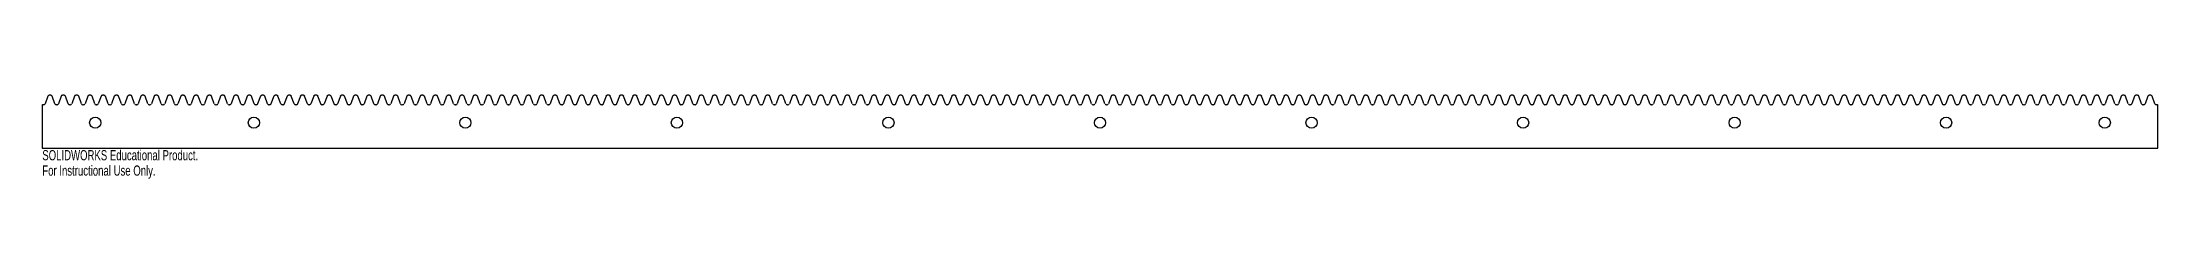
# Model space of a CAD drawing. Header units: millimetres. Extents: x -500 to 500, y -27 to 12.
import ezdxf

# ---------------------------------------------------------------- set-up
doc = ezdxf.new("R2010")
doc.units = ezdxf.units.MM
doc.styles.add('SLDTEXTSTYLE0', font='TXT', dxfattribs={"width": 0.7})

msp = doc.modelspace()

# ---------------------------------------------------------------- linework, layer by layer
at = {"color": 7, "linetype": 'Continuous', "lineweight": 25}
for p, q in [((-497.4, 12.1), (-498.7, 8.4)), ((-496, 12.5), (-496.7, 12.5)), ((-494.1, 8.4), (-495.4, 12.1)), ((-491.1, 12.1), (-492.4, 8.4)), ((-489.7, 12.5), (-490.5, 12.5)), ((-487.8, 8.4), (-489.1, 12.1)), ((-484.8, 12.1), (-486.1, 8.4)), ((-483.4, 12.5), (-484.2, 12.5)), ((-481.5, 8.4), (-482.8, 12.1)), ((-478.5, 12.1), (-479.8, 8.4)), ((-477.1, 12.5), (-477.9, 12.5)), ((-475.2, 8.4), (-476.5, 12.1)), ((-472.2, 12.1), (-473.6, 8.4)), ((-470.9, 12.5), (-471.6, 12.5)), ((-468.9, 8.4), (-470.2, 12.1)), ((-466, 12.1), (-467.3, 8.4)), ((-464.6, 12.5), (-465.3, 12.5)), ((-462.6, 8.4), (-464, 12.1)), ((-459.7, 12.1), (-461, 8.4)), ((-458.3, 12.5), (-459, 12.5)), ((-456.4, 8.4), (-457.7, 12.1)), ((-453.4, 12.1), (-454.7, 8.4)), ((-452, 12.5), (-452.8, 12.5)), ((-450.1, 8.4), (-451.4, 12.1)), ((-447.1, 12.1), (-448.4, 8.4)), ((-445.7, 12.5), (-446.5, 12.5)), ((-443.8, 8.4), (-445.1, 12.1)), ((-440.8, 12.1), (-442.1, 8.4)), ((-439.4, 12.5), (-440.2, 12.5)), ((-437.5, 8.4), (-438.8, 12.1)), ((-434.5, 12.1), (-435.9, 8.4)), ((-433.2, 12.5), (-433.9, 12.5)), ((-431.2, 8.4), (-432.5, 12.1)), ((-428.3, 12.1), (-429.6, 8.4)), ((-426.9, 12.5), (-427.6, 12.5)), ((-424.9, 8.4), (-426.3, 12.1)), ((-422, 12.1), (-423.3, 8.4)), ((-420.6, 12.5), (-421.3, 12.5)), ((-418.7, 8.4), (-420, 12.1)), ((-415.7, 12.1), (-417, 8.4)), ((-414.3, 12.5), (-415.1, 12.5)), ((-412.4, 8.4), (-413.7, 12.1)), ((-409.4, 12.1), (-410.7, 8.4)), ((-408, 12.5), (-408.8, 12.5)), ((-406.1, 8.4), (-407.4, 12.1)), ((-403.1, 12.1), (-404.4, 8.4)), ((-401.8, 12.5), (-402.5, 12.5)), ((-399.8, 8.4), (-401.1, 12.1)), ((-396.8, 12.1), (-398.2, 8.4)), ((-395.5, 12.5), (-396.2, 12.5)), ((-393.5, 8.4), (-394.8, 12.1)), ((-390.6, 12.1), (-391.9, 8.4)), ((-389.2, 12.5), (-389.9, 12.5)), ((-387.2, 8.4), (-388.6, 12.1)), ((-384.3, 12.1), (-385.6, 8.4)), ((-382.9, 12.5), (-383.6, 12.5)), ((-381, 8.4), (-382.3, 12.1)), ((-378, 12.1), (-379.3, 8.4)), ((-376.6, 12.5), (-377.4, 12.5)), ((-374.7, 8.4), (-376, 12.1)), ((-371.7, 12.1), (-373, 8.4)), ((-370.3, 12.5), (-371.1, 12.5)), ((-368.4, 8.4), (-369.7, 12.1)), ((-365.4, 12.1), (-366.7, 8.4)), ((-364.1, 12.5), (-364.8, 12.5)), ((-362.1, 8.4), (-363.4, 12.1)), ((-359.1, 12.1), (-360.5, 8.4)), ((-357.8, 12.5), (-358.5, 12.5)), ((-355.8, 8.4), (-357.1, 12.1)), ((-352.9, 12.1), (-354.2, 8.4)), ((-351.5, 12.5), (-352.2, 12.5)), ((-349.5, 8.4), (-350.9, 12.1)), ((-346.6, 12.1), (-347.9, 8.4)), ((-345.2, 12.5), (-345.9, 12.5)), ((-343.3, 8.4), (-344.6, 12.1)), ((-340.3, 12.1), (-341.6, 8.4)), ((-338.9, 12.5), (-339.7, 12.5)), ((-337, 8.4), (-338.3, 12.1)), ((-334, 12.1), (-335.3, 8.4)), ((-332.6, 12.5), (-333.4, 12.5)), ((-330.7, 8.4), (-332, 12.1)), ((-327.7, 12.1), (-329, 8.4)), ((-326.4, 12.5), (-327.1, 12.5)), ((-324.4, 8.4), (-325.7, 12.1)), ((-321.4, 12.1), (-322.8, 8.4)), ((-320.1, 12.5), (-320.8, 12.5)), ((-318.1, 8.4), (-319.4, 12.1)), ((-315.2, 12.1), (-316.5, 8.4)), ((-313.8, 12.5), (-314.5, 12.5)), ((-311.8, 8.4), (-313.2, 12.1)), ((-308.9, 12.1), (-310.2, 8.4)), ((-307.5, 12.5), (-308.2, 12.5)), ((-305.6, 8.4), (-306.9, 12.1)), ((-302.6, 12.1), (-303.9, 8.4)), ((-301.2, 12.5), (-302, 12.5)), ((-299.3, 8.4), (-300.6, 12.1)), ((-296.3, 12.1), (-297.6, 8.4)), ((-294.9, 12.5), (-295.7, 12.5)), ((-293, 8.4), (-294.3, 12.1)), ((-290, 12.1), (-291.3, 8.4)), ((-288.7, 12.5), (-289.4, 12.5)), ((-286.7, 8.4), (-288, 12.1)), ((-283.7, 12.1), (-285.1, 8.4)), ((-282.4, 12.5), (-283.1, 12.5)), ((-280.4, 8.4), (-281.7, 12.1)), ((-277.5, 12.1), (-278.8, 8.4)), ((-276.1, 12.5), (-276.8, 12.5)), ((-274.1, 8.4), (-275.5, 12.1)), ((-271.2, 12.1), (-272.5, 8.4)), ((-269.8, 12.5), (-270.5, 12.5)), ((-267.9, 8.4), (-269.2, 12.1)), ((-264.9, 12.1), (-266.2, 8.4)), ((-263.5, 12.5), (-264.3, 12.5)), ((-261.6, 8.4), (-262.9, 12.1)), ((-258.6, 12.1), (-259.9, 8.4)), ((-257.2, 12.5), (-258, 12.5)), ((-255.3, 8.4), (-256.6, 12.1)), ((-252.3, 12.1), (-253.6, 8.4)), ((-251, 12.5), (-251.7, 12.5)), ((-249, 8.4), (-250.3, 12.1)), ((-246, 12.1), (-247.4, 8.4)), ((-244.7, 12.5), (-245.4, 12.5)), ((-242.7, 8.4), (-244, 12.1)), ((-239.8, 12.1), (-241.1, 8.4)), ((-238.4, 12.5), (-239.1, 12.5)), ((-236.4, 8.4), (-237.8, 12.1)), ((-233.5, 12.1), (-234.8, 8.4)), ((-232.1, 12.5), (-232.9, 12.5)), ((-230.2, 8.4), (-231.5, 12.1)), ((-227.2, 12.1), (-228.5, 8.4)), ((-225.8, 12.5), (-226.6, 12.5)), ((-223.9, 8.4), (-225.2, 12.1)), ((-220.9, 12.1), (-222.2, 8.4)), ((-219.5, 12.5), (-220.3, 12.5)), ((-217.6, 8.4), (-218.9, 12.1)), ((-214.6, 12.1), (-215.9, 8.4)), ((-213.3, 12.5), (-214, 12.5)), ((-211.3, 8.4), (-212.6, 12.1)), ((-208.3, 12.1), (-209.7, 8.4)), ((-207, 12.5), (-207.7, 12.5)), ((-205, 8.4), (-206.3, 12.1)), ((-202.1, 12.1), (-203.4, 8.4)), ((-200.7, 12.5), (-201.4, 12.5)), ((-198.7, 8.4), (-200.1, 12.1)), ((-195.8, 12.1), (-197.1, 8.4)), ((-194.4, 12.5), (-195.2, 12.5)), ((-192.5, 8.4), (-193.8, 12.1)), ((-189.5, 12.1), (-190.8, 8.4)), ((-188.1, 12.5), (-188.9, 12.5)), ((-186.2, 8.4), (-187.5, 12.1)), ((-183.2, 12.1), (-184.5, 8.4)), ((-181.8, 12.5), (-182.6, 12.5)), ((-179.9, 8.4), (-181.2, 12.1)), ((-176.9, 12.1), (-178.2, 8.4)), ((-175.6, 12.5), (-176.3, 12.5)), ((-173.6, 8.4), (-174.9, 12.1)), ((-170.6, 12.1), (-172, 8.4)), ((-169.3, 12.5), (-170, 12.5)), ((-167.3, 8.4), (-168.6, 12.1)), ((-164.4, 12.1), (-165.7, 8.4)), ((-163, 12.5), (-163.7, 12.5)), ((-161, 8.4), (-162.4, 12.1)), ((-158.1, 12.1), (-159.4, 8.4)), ((-156.7, 12.5), (-157.5, 12.5)), ((-154.8, 8.4), (-156.1, 12.1)), ((-151.8, 12.1), (-153.1, 8.4)), ((-150.4, 12.5), (-151.2, 12.5)), ((-148.5, 8.4), (-149.8, 12.1)), ((-145.5, 12.1), (-146.8, 8.4)), ((-144.1, 12.5), (-144.9, 12.5)), ((-142.2, 8.4), (-143.5, 12.1)), ((-139.2, 12.1), (-140.6, 8.4)), ((-137.9, 12.5), (-138.6, 12.5)), ((-135.9, 8.4), (-137.2, 12.1)), ((-133, 12.1), (-134.3, 8.4)), ((-131.6, 12.5), (-132.3, 12.5)), ((-129.6, 8.4), (-130.9, 12.1)), ((-126.7, 12.1), (-128, 8.4)), ((-125.3, 12.5), (-126, 12.5)), ((-123.3, 8.4), (-124.7, 12.1)), ((-120.4, 12.1), (-121.7, 8.4)), ((-119, 12.5), (-119.8, 12.5)), ((-117.1, 8.4), (-118.4, 12.1)), ((-114.1, 12.1), (-115.4, 8.4)), ((-112.7, 12.5), (-113.5, 12.5)), ((-110.8, 8.4), (-112.1, 12.1)), ((-107.8, 12.1), (-109.1, 8.4)), ((-106.4, 12.5), (-107.2, 12.5)), ((-104.5, 8.4), (-105.8, 12.1)), ((-101.5, 12.1), (-102.9, 8.4)), ((-100.2, 12.5), (-100.9, 12.5)), ((-98.2, 8.4), (-99.5, 12.1)), ((-95.3, 12.1), (-96.6, 8.4)), ((-93.9, 12.5), (-94.6, 12.5)), ((-91.9, 8.4), (-93.2, 12.1)), ((-89, 12.1), (-90.3, 8.4)), ((-87.6, 12.5), (-88.3, 12.5)), ((-85.6, 8.4), (-87, 12.1)), ((-82.7, 12.1), (-84, 8.4)), ((-81.3, 12.5), (-82.1, 12.5)), ((-79.4, 8.4), (-80.7, 12.1)), ((-76.4, 12.1), (-77.7, 8.4)), ((-75, 12.5), (-75.8, 12.5)), ((-73.1, 8.4), (-74.4, 12.1)), ((-70.1, 12.1), (-71.4, 8.4)), ((-68.7, 12.5), (-69.5, 12.5)), ((-66.8, 8.4), (-68.1, 12.1)), ((-63.8, 12.1), (-65.2, 8.4)), ((-62.5, 12.5), (-63.2, 12.5)), ((-60.5, 8.4), (-61.8, 12.1)), ((-57.6, 12.1), (-58.9, 8.4)), ((-56.2, 12.5), (-56.9, 12.5)), ((-54.2, 8.4), (-55.5, 12.1)), ((-51.3, 12.1), (-52.6, 8.4)), ((-49.9, 12.5), (-50.6, 12.5)), ((-47.9, 8.4), (-49.3, 12.1)), ((-45, 12.1), (-46.3, 8.4)), ((-43.6, 12.5), (-44.4, 12.5)), ((-41.7, 8.4), (-43, 12.1)), ((-38.7, 12.1), (-40, 8.4)), ((-37.3, 12.5), (-38.1, 12.5)), ((-35.4, 8.4), (-36.7, 12.1)), ((-32.4, 12.1), (-33.7, 8.4)), ((-31, 12.5), (-31.8, 12.5)), ((-29.1, 8.4), (-30.4, 12.1)), ((-26.1, 12.1), (-27.5, 8.4)), ((-24.8, 12.5), (-25.5, 12.5)), ((-22.8, 8.4), (-24.1, 12.1)), ((-19.9, 12.1), (-21.2, 8.4)), ((-18.5, 12.5), (-19.2, 12.5)), ((-16.5, 8.4), (-17.8, 12.1)), ((-13.6, 12.1), (-14.9, 8.4)), ((-12.2, 12.5), (-12.9, 12.5)), ((-10.2, 8.4), (-11.6, 12.1)), ((-7.3, 12.1), (-8.6, 8.4)), ((-5.9, 12.5), (-6.7, 12.5)), ((-4, 8.4), (-5.3, 12.1)), ((-1, 12.1), (-2.3, 8.4)), ((0.4, 12.5), (-0.4, 12.5)), ((2.3, 8.4), (1, 12.1)), ((5.3, 12.1), (4, 8.4)), ((6.7, 12.5), (5.9, 12.5)), ((8.6, 8.4), (7.3, 12.1)), ((11.6, 12.1), (10.2, 8.4)), ((12.9, 12.5), (12.2, 12.5)), ((14.9, 8.4), (13.6, 12.1)), ((17.8, 12.1), (16.5, 8.4)), ((19.2, 12.5), (18.5, 12.5)), ((21.2, 8.4), (19.9, 12.1)), ((24.1, 12.1), (22.8, 8.4)), ((25.5, 12.5), (24.8, 12.5)), ((27.5, 8.4), (26.1, 12.1)), ((30.4, 12.1), (29.1, 8.4)), ((31.8, 12.5), (31, 12.5)), ((33.7, 8.4), (32.4, 12.1)), ((36.7, 12.1), (35.4, 8.4)), ((38.1, 12.5), (37.3, 12.5)), ((40, 8.4), (38.7, 12.1)), ((43, 12.1), (41.7, 8.4)), ((44.4, 12.5), (43.6, 12.5)), ((46.3, 8.4), (45, 12.1)), ((49.3, 12.1), (47.9, 8.4)), ((50.6, 12.5), (49.9, 12.5)), ((52.6, 8.4), (51.3, 12.1)), ((55.5, 12.1), (54.2, 8.4)), ((56.9, 12.5), (56.2, 12.5)), ((58.9, 8.4), (57.6, 12.1)), ((61.8, 12.1), (60.5, 8.4)), ((63.2, 12.5), (62.5, 12.5)), ((65.2, 8.4), (63.8, 12.1)), ((68.1, 12.1), (66.8, 8.4)), ((69.5, 12.5), (68.7, 12.5)), ((71.4, 8.4), (70.1, 12.1)), ((74.4, 12.1), (73.1, 8.4)), ((75.8, 12.5), (75, 12.5)), ((77.7, 8.4), (76.4, 12.1)), ((80.7, 12.1), (79.4, 8.4)), ((82.1, 12.5), (81.3, 12.5)), ((84, 8.4), (82.7, 12.1)), ((87, 12.1), (85.6, 8.4)), ((88.3, 12.5), (87.6, 12.5)), ((90.3, 8.4), (89, 12.1)), ((93.2, 12.1), (91.9, 8.4)), ((94.6, 12.5), (93.9, 12.5)), ((96.6, 8.4), (95.3, 12.1)), ((99.5, 12.1), (98.2, 8.4)), ((100.9, 12.5), (100.2, 12.5)), ((102.9, 8.4), (101.5, 12.1)), ((105.8, 12.1), (104.5, 8.4)), ((107.2, 12.5), (106.4, 12.5)), ((109.1, 8.4), (107.8, 12.1)), ((112.1, 12.1), (110.8, 8.4)), ((113.5, 12.5), (112.7, 12.5)), ((115.4, 8.4), (114.1, 12.1)), ((118.4, 12.1), (117.1, 8.4)), ((119.8, 12.5), (119, 12.5)), ((121.7, 8.4), (120.4, 12.1)), ((124.7, 12.1), (123.3, 8.4)), ((126, 12.5), (125.3, 12.5)), ((128, 8.4), (126.7, 12.1)), ((130.9, 12.1), (129.6, 8.4)), ((132.3, 12.5), (131.6, 12.5)), ((134.3, 8.4), (133, 12.1)), ((137.2, 12.1), (135.9, 8.4)), ((138.6, 12.5), (137.9, 12.5)), ((140.6, 8.4), (139.2, 12.1)), ((143.5, 12.1), (142.2, 8.4)), ((144.9, 12.5), (144.1, 12.5)), ((146.8, 8.4), (145.5, 12.1)), ((149.8, 12.1), (148.5, 8.4)), ((151.2, 12.5), (150.4, 12.5)), ((153.1, 8.4), (151.8, 12.1)), ((156.1, 12.1), (154.8, 8.4)), ((157.5, 12.5), (156.7, 12.5)), ((159.4, 8.4), (158.1, 12.1)), ((162.4, 12.1), (161, 8.4)), ((163.7, 12.5), (163, 12.5)), ((165.7, 8.4), (164.4, 12.1)), ((168.6, 12.1), (167.3, 8.4)), ((170, 12.5), (169.3, 12.5)), ((172, 8.4), (170.6, 12.1)), ((174.9, 12.1), (173.6, 8.4)), ((176.3, 12.5), (175.6, 12.5)), ((178.2, 8.4), (176.9, 12.1)), ((181.2, 12.1), (179.9, 8.4)), ((182.6, 12.5), (181.8, 12.5)), ((184.5, 8.4), (183.2, 12.1)), ((187.5, 12.1), (186.2, 8.4)), ((188.9, 12.5), (188.1, 12.5)), ((190.8, 8.4), (189.5, 12.1)), ((193.8, 12.1), (192.5, 8.4)), ((195.2, 12.5), (194.4, 12.5)), ((197.1, 8.4), (195.8, 12.1)), ((200.1, 12.1), (198.7, 8.4)), ((201.4, 12.5), (200.7, 12.5)), ((203.4, 8.4), (202.1, 12.1)), ((206.3, 12.1), (205, 8.4)), ((207.7, 12.5), (207, 12.5)), ((209.7, 8.4), (208.3, 12.1)), ((212.6, 12.1), (211.3, 8.4)), ((214, 12.5), (213.3, 12.5)), ((215.9, 8.4), (214.6, 12.1)), ((218.9, 12.1), (217.6, 8.4)), ((220.3, 12.5), (219.5, 12.5)), ((222.2, 8.4), (220.9, 12.1)), ((225.2, 12.1), (223.9, 8.4)), ((226.6, 12.5), (225.8, 12.5)), ((228.5, 8.4), (227.2, 12.1)), ((231.5, 12.1), (230.2, 8.4)), ((232.9, 12.5), (232.1, 12.5)), ((234.8, 8.4), (233.5, 12.1)), ((237.8, 12.1), (236.4, 8.4)), ((239.1, 12.5), (238.4, 12.5)), ((241.1, 8.4), (239.8, 12.1)), ((244, 12.1), (242.7, 8.4)), ((245.4, 12.5), (244.7, 12.5)), ((247.4, 8.4), (246, 12.1)), ((250.3, 12.1), (249, 8.4)), ((251.7, 12.5), (251, 12.5)), ((253.6, 8.4), (252.3, 12.1)), ((256.6, 12.1), (255.3, 8.4)), ((258, 12.5), (257.2, 12.5)), ((259.9, 8.4), (258.6, 12.1)), ((262.9, 12.1), (261.6, 8.4)), ((264.3, 12.5), (263.5, 12.5)), ((266.2, 8.4), (264.9, 12.1)), ((269.2, 12.1), (267.9, 8.4)), ((270.5, 12.5), (269.8, 12.5)), ((272.5, 8.4), (271.2, 12.1)), ((275.5, 12.1), (274.1, 8.4)), ((276.8, 12.5), (276.1, 12.5)), ((278.8, 8.4), (277.5, 12.1)), ((281.7, 12.1), (280.4, 8.4)), ((283.1, 12.5), (282.4, 12.5)), ((285.1, 8.4), (283.7, 12.1)), ((288, 12.1), (286.7, 8.4)), ((289.4, 12.5), (288.7, 12.5)), ((291.3, 8.4), (290, 12.1)), ((294.3, 12.1), (293, 8.4)), ((295.7, 12.5), (294.9, 12.5)), ((297.6, 8.4), (296.3, 12.1)), ((300.6, 12.1), (299.3, 8.4)), ((302, 12.5), (301.2, 12.5)), ((303.9, 8.4), (302.6, 12.1)), ((306.9, 12.1), (305.6, 8.4)), ((308.2, 12.5), (307.5, 12.5)), ((310.2, 8.4), (308.9, 12.1)), ((313.2, 12.1), (311.8, 8.4)), ((314.5, 12.5), (313.8, 12.5)), ((316.5, 8.4), (315.2, 12.1)), ((319.4, 12.1), (318.1, 8.4)), ((320.8, 12.5), (320.1, 12.5)), ((322.8, 8.4), (321.4, 12.1)), ((325.7, 12.1), (324.4, 8.4)), ((327.1, 12.5), (326.4, 12.5)), ((329, 8.4), (327.7, 12.1)), ((332, 12.1), (330.7, 8.4)), ((333.4, 12.5), (332.6, 12.5)), ((335.3, 8.4), (334, 12.1)), ((338.3, 12.1), (337, 8.4)), ((339.7, 12.5), (338.9, 12.5)), ((341.6, 8.4), (340.3, 12.1)), ((344.6, 12.1), (343.3, 8.4)), ((345.9, 12.5), (345.2, 12.5)), ((347.9, 8.4), (346.6, 12.1)), ((350.9, 12.1), (349.5, 8.4)), ((352.2, 12.5), (351.5, 12.5)), ((354.2, 8.4), (352.9, 12.1)), ((357.1, 12.1), (355.8, 8.4)), ((358.5, 12.5), (357.8, 12.5)), ((360.5, 8.4), (359.1, 12.1)), ((363.4, 12.1), (362.1, 8.4)), ((364.8, 12.5), (364.1, 12.5)), ((366.7, 8.4), (365.4, 12.1)), ((369.7, 12.1), (368.4, 8.4)), ((371.1, 12.5), (370.3, 12.5)), ((373, 8.4), (371.7, 12.1)), ((376, 12.1), (374.7, 8.4)), ((377.4, 12.5), (376.6, 12.5)), ((379.3, 8.4), (378, 12.1)), ((382.3, 12.1), (381, 8.4)), ((383.6, 12.5), (382.9, 12.5)), ((385.6, 8.4), (384.3, 12.1)), ((388.6, 12.1), (387.2, 8.4)), ((389.9, 12.5), (389.2, 12.5)), ((391.9, 8.4), (390.6, 12.1)), ((394.8, 12.1), (393.5, 8.4)), ((396.2, 12.5), (395.5, 12.5)), ((398.2, 8.4), (396.8, 12.1)), ((401.1, 12.1), (399.8, 8.4)), ((402.5, 12.5), (401.8, 12.5)), ((404.4, 8.4), (403.1, 12.1)), ((407.4, 12.1), (406.1, 8.4)), ((408.8, 12.5), (408, 12.5)), ((410.7, 8.4), (409.4, 12.1)), ((413.7, 12.1), (412.4, 8.4)), ((415.1, 12.5), (414.3, 12.5)), ((417, 8.4), (415.7, 12.1)), ((420, 12.1), (418.7, 8.4)), ((421.3, 12.5), (420.6, 12.5)), ((423.3, 8.4), (422, 12.1)), ((426.3, 12.1), (424.9, 8.4)), ((427.6, 12.5), (426.9, 12.5)), ((429.6, 8.4), (428.3, 12.1)), ((432.5, 12.1), (431.2, 8.4)), ((433.9, 12.5), (433.2, 12.5)), ((435.9, 8.4), (434.5, 12.1)), ((438.8, 12.1), (437.5, 8.4)), ((440.2, 12.5), (439.4, 12.5)), ((442.1, 8.4), (440.8, 12.1)), ((445.1, 12.1), (443.8, 8.4)), ((446.5, 12.5), (445.7, 12.5)), ((448.4, 8.4), (447.1, 12.1)), ((451.4, 12.1), (450.1, 8.4)), ((452.8, 12.5), (452, 12.5)), ((454.7, 8.4), (453.4, 12.1)), ((457.7, 12.1), (456.4, 8.4)), ((459, 12.5), (458.3, 12.5)), ((461, 8.4), (459.7, 12.1)), ((464, 12.1), (462.6, 8.4)), ((465.3, 12.5), (464.6, 12.5)), ((467.3, 8.4), (466, 12.1)), ((470.2, 12.1), (468.9, 8.4)), ((471.6, 12.5), (470.9, 12.5)), ((473.6, 8.4), (472.2, 12.1)), ((476.5, 12.1), (475.2, 8.4)), ((477.9, 12.5), (477.1, 12.5)), ((479.8, 8.4), (478.5, 12.1)), ((482.8, 12.1), (481.5, 8.4)), ((484.2, 12.5), (483.4, 12.5)), ((486.1, 8.4), (484.8, 12.1)), ((489.1, 12.1), (487.8, 8.4)), ((490.5, 12.5), (489.7, 12.5)), ((492.4, 8.4), (491.1, 12.1)), ((495.4, 12.1), (494.1, 8.4)), ((496.7, 12.5), (496, 12.5)), ((498.7, 8.4), (497.4, 12.1)), ((-500, 8.1), (-500, -12.5)), ((-499.3, 8), (-499.7, 8)), ((-493, 8), (-493.4, 8)), ((-486.8, 8), (-487.1, 8)), ((-480.5, 8), (-480.9, 8)), ((-474.2, 8), (-474.6, 8)), ((-467.9, 8), (-468.3, 8)), ((-461.6, 8), (-462, 8)), ((-455.3, 8), (-455.7, 8)), ((-449.1, 8), (-449.4, 8)), ((-442.8, 8), (-443.2, 8)), ((-436.5, 8), (-436.9, 8)), ((-430.2, 8), (-430.6, 8)), ((-423.9, 8), (-424.3, 8)), ((-417.6, 8), (-418, 8)), ((-411.4, 8), (-411.7, 8)), ((-405.1, 8), (-405.5, 8)), ((-398.8, 8), (-399.2, 8)), ((-392.5, 8), (-392.9, 8)), ((-386.2, 8), (-386.6, 8)), ((-379.9, 8), (-380.3, 8)), ((-373.7, 8), (-374, 8)), ((-367.4, 8), (-367.8, 8)), ((-361.1, 8), (-361.5, 8)), ((-354.8, 8), (-355.2, 8)), ((-348.5, 8), (-348.9, 8)), ((-342.2, 8), (-342.6, 8)), ((-336, 8), (-336.3, 8)), ((-329.7, 8), (-330.1, 8)), ((-323.4, 8), (-323.8, 8)), ((-317.1, 8), (-317.5, 8)), ((-310.8, 8), (-311.2, 8)), ((-304.5, 8), (-304.9, 8)), ((-298.3, 8), (-298.6, 8)), ((-292, 8), (-292.4, 8)), ((-285.7, 8), (-286.1, 8)), ((-279.4, 8), (-279.8, 8)), ((-273.1, 8), (-273.5, 8)), ((-266.8, 8), (-267.2, 8)), ((-260.6, 8), (-260.9, 8)), ((-254.3, 8), (-254.7, 8)), ((-248, 8), (-248.4, 8)), ((-241.7, 8), (-242.1, 8)), ((-235.4, 8), (-235.8, 8)), ((-229.1, 8), (-229.5, 8)), ((-222.9, 8), (-223.2, 8)), ((-216.6, 8), (-217, 8)), ((-210.3, 8), (-210.7, 8)), ((-204, 8), (-204.4, 8)), ((-197.7, 8), (-198.1, 8)), ((-191.4, 8), (-191.8, 8)), ((-185.2, 8), (-185.5, 8)), ((-178.9, 8), (-179.3, 8)), ((-172.6, 8), (-173, 8)), ((-166.3, 8), (-166.7, 8)), ((-160, 8), (-160.4, 8)), ((-153.7, 8), (-154.1, 8)), ((-147.5, 8), (-147.8, 8)), ((-141.2, 8), (-141.6, 8)), ((-134.9, 8), (-135.3, 8)), ((-128.6, 8), (-129, 8)), ((-122.3, 8), (-122.7, 8)), ((-116, 8), (-116.4, 8)), ((-109.8, 8), (-110.1, 8)), ((-103.5, 8), (-103.9, 8)), ((-97.2, 8), (-97.6, 8)), ((-90.9, 8), (-91.3, 8)), ((-84.6, 8), (-85, 8)), ((-78.3, 8), (-78.7, 8)), ((-72.1, 8), (-72.4, 8)), ((-65.8, 8), (-66.2, 8)), ((-59.5, 8), (-59.9, 8)), ((-53.2, 8), (-53.6, 8)), ((-46.9, 8), (-47.3, 8)), ((-40.6, 8), (-41, 8)), ((-34.4, 8), (-34.7, 8)), ((-28.1, 8), (-28.5, 8)), ((-21.8, 8), (-22.2, 8)), ((-15.5, 8), (-15.9, 8)), ((-9.2, 8), (-9.6, 8)), ((-3, 8), (-3.3, 8)), ((3.3, 8), (3, 8)), ((9.6, 8), (9.2, 8)), ((15.9, 8), (15.5, 8)), ((22.2, 8), (21.8, 8)), ((28.5, 8), (28.1, 8)), ((34.7, 8), (34.4, 8)), ((41, 8), (40.6, 8)), ((47.3, 8), (46.9, 8)), ((53.6, 8), (53.2, 8)), ((59.9, 8), (59.5, 8)), ((66.2, 8), (65.8, 8)), ((72.4, 8), (72.1, 8)), ((78.7, 8), (78.3, 8)), ((85, 8), (84.6, 8)), ((91.3, 8), (90.9, 8)), ((97.6, 8), (97.2, 8)), ((103.9, 8), (103.5, 8)), ((110.1, 8), (109.8, 8)), ((116.4, 8), (116, 8)), ((122.7, 8), (122.3, 8)), ((129, 8), (128.6, 8)), ((135.3, 8), (134.9, 8)), ((141.6, 8), (141.2, 8)), ((147.8, 8), (147.5, 8)), ((154.1, 8), (153.7, 8)), ((160.4, 8), (160, 8)), ((166.7, 8), (166.3, 8)), ((173, 8), (172.6, 8)), ((179.3, 8), (178.9, 8)), ((185.5, 8), (185.2, 8)), ((191.8, 8), (191.4, 8)), ((198.1, 8), (197.7, 8)), ((204.4, 8), (204, 8)), ((210.7, 8), (210.3, 8)), ((217, 8), (216.6, 8)), ((223.2, 8), (222.9, 8)), ((229.5, 8), (229.1, 8)), ((235.8, 8), (235.4, 8)), ((242.1, 8), (241.7, 8)), ((248.4, 8), (248, 8)), ((254.7, 8), (254.3, 8)), ((260.9, 8), (260.6, 8)), ((267.2, 8), (266.8, 8)), ((273.5, 8), (273.1, 8)), ((279.8, 8), (279.4, 8)), ((286.1, 8), (285.7, 8)), ((292.4, 8), (292, 8)), ((298.6, 8), (298.3, 8)), ((304.9, 8), (304.5, 8)), ((311.2, 8), (310.8, 8)), ((317.5, 8), (317.1, 8)), ((323.8, 8), (323.4, 8)), ((330.1, 8), (329.7, 8)), ((336.3, 8), (336, 8)), ((342.6, 8), (342.2, 8)), ((348.9, 8), (348.5, 8)), ((355.2, 8), (354.8, 8)), ((361.5, 8), (361.1, 8)), ((367.8, 8), (367.4, 8)), ((374, 8), (373.7, 8)), ((380.3, 8), (379.9, 8)), ((386.6, 8), (386.2, 8)), ((392.9, 8), (392.5, 8)), ((399.2, 8), (398.8, 8)), ((405.5, 8), (405.1, 8)), ((411.7, 8), (411.4, 8)), ((418, 8), (417.6, 8)), ((424.3, 8), (423.9, 8)), ((430.6, 8), (430.2, 8)), ((436.9, 8), (436.5, 8)), ((443.2, 8), (442.8, 8)), ((449.4, 8), (449.1, 8)), ((455.7, 8), (455.3, 8)), ((462, 8), (461.6, 8)), ((468.3, 8), (467.9, 8)), ((474.6, 8), (474.2, 8)), ((480.9, 8), (480.5, 8)), ((487.1, 8), (486.8, 8)), ((493.4, 8), (493, 8)), ((499.7, 8), (499.3, 8)), ((500, -12.5), (500, 8.1)), ((-500, -12.5), (500, -12.5))]:
    msp.add_line(p, q, dxfattribs=at)
for centre in [(-475, -0.5), (-400, -0.5), (-300, -0.5), (-200, -0.5), (-100, -0.5), (0, -0.5), (100, -0.5), (200, -0.5), (300, -0.5), (400, -0.5), (475, -0.5)]:
    msp.add_circle(centre, 2.65, dxfattribs=at)
for centre, start, end in [((-496.7, 11.8), 90, 160), ((-496, 11.8), 20, 90), ((-490.5, 11.8), 90, 160), ((-489.7, 11.8), 20, 90), ((-484.2, 11.8), 90, 160), ((-483.4, 11.8), 20, 90), ((-477.9, 11.8), 90, 160), ((-477.1, 11.8), 20, 90), ((-471.6, 11.8), 90, 160), ((-470.9, 11.8), 20, 90), ((-465.3, 11.8), 90, 160), ((-464.6, 11.8), 20, 90), ((-459, 11.8), 90, 160), ((-458.3, 11.8), 20, 90), ((-452.8, 11.8), 90, 160), ((-452, 11.8), 20, 90), ((-446.5, 11.8), 90, 160), ((-445.7, 11.8), 20, 90), ((-440.2, 11.8), 90, 160), ((-439.4, 11.8), 20, 90), ((-433.9, 11.8), 90, 160), ((-433.2, 11.8), 20, 90), ((-427.6, 11.8), 90, 160), ((-426.9, 11.8), 20, 90), ((-421.3, 11.8), 90, 160), ((-420.6, 11.8), 20, 90), ((-415.1, 11.8), 90, 160), ((-414.3, 11.8), 20, 90), ((-408.8, 11.8), 90, 160), ((-408, 11.8), 20, 90), ((-402.5, 11.8), 90, 160), ((-401.8, 11.8), 20, 90), ((-396.2, 11.8), 90, 160), ((-395.5, 11.8), 20, 90), ((-389.9, 11.8), 90, 160), ((-389.2, 11.8), 20, 90), ((-383.6, 11.8), 90, 160), ((-382.9, 11.8), 20, 90), ((-377.4, 11.8), 90, 160), ((-376.6, 11.8), 20, 90), ((-371.1, 11.8), 90, 160), ((-370.3, 11.8), 20, 90), ((-364.8, 11.8), 90, 160), ((-364.1, 11.8), 20, 90), ((-358.5, 11.8), 90, 160), ((-357.8, 11.8), 20, 90), ((-352.2, 11.8), 90, 160), ((-351.5, 11.8), 20, 90), ((-345.9, 11.8), 90, 160), ((-345.2, 11.8), 20, 90), ((-339.7, 11.8), 90, 160), ((-338.9, 11.8), 20, 90), ((-333.4, 11.8), 90, 160), ((-332.6, 11.8), 20, 90), ((-327.1, 11.8), 90, 160), ((-326.4, 11.8), 20, 90), ((-320.8, 11.8), 90, 160), ((-320.1, 11.8), 20, 90), ((-314.5, 11.8), 90, 160), ((-313.8, 11.8), 20, 90), ((-308.2, 11.8), 90, 160), ((-307.5, 11.8), 20, 90), ((-302, 11.8), 90, 160), ((-301.2, 11.8), 20, 90), ((-295.7, 11.8), 90, 160), ((-294.9, 11.8), 20, 90), ((-289.4, 11.8), 90, 160), ((-288.7, 11.8), 20, 90), ((-283.1, 11.8), 90, 160), ((-282.4, 11.8), 20, 90), ((-276.8, 11.8), 90, 160), ((-276.1, 11.8), 20, 90), ((-270.5, 11.8), 90, 160), ((-269.8, 11.8), 20, 90), ((-264.3, 11.8), 90, 160), ((-263.5, 11.8), 20, 90), ((-258, 11.8), 90, 160), ((-257.2, 11.8), 20, 90), ((-251.7, 11.8), 90, 160), ((-251, 11.8), 20, 90), ((-245.4, 11.8), 90, 160), ((-244.7, 11.8), 20, 90), ((-239.1, 11.8), 90, 160), ((-238.4, 11.8), 20, 90), ((-232.9, 11.8), 90, 160), ((-232.1, 11.8), 20, 90), ((-226.6, 11.8), 90, 160), ((-225.8, 11.8), 20, 90), ((-220.3, 11.8), 90, 160), ((-219.5, 11.8), 20, 90), ((-214, 11.8), 90, 160), ((-213.3, 11.8), 20, 90), ((-207.7, 11.8), 90, 160), ((-207, 11.8), 20, 90), ((-201.4, 11.8), 90, 160), ((-200.7, 11.8), 20, 90), ((-195.2, 11.8), 90, 160), ((-194.4, 11.8), 20, 90), ((-188.9, 11.8), 90, 160), ((-188.1, 11.8), 20, 90), ((-182.6, 11.8), 90, 160), ((-181.8, 11.8), 20, 90), ((-176.3, 11.8), 90, 160), ((-175.6, 11.8), 20, 90), ((-170, 11.8), 90, 160), ((-169.3, 11.8), 20, 90), ((-163.7, 11.8), 90, 160), ((-163, 11.8), 20, 90), ((-157.5, 11.8), 90, 160), ((-156.7, 11.8), 20, 90), ((-151.2, 11.8), 90, 160), ((-150.4, 11.8), 20, 90), ((-144.9, 11.8), 90, 160), ((-144.1, 11.8), 20, 90), ((-138.6, 11.8), 90, 160), ((-137.9, 11.8), 20, 90), ((-132.3, 11.8), 90, 160), ((-131.6, 11.8), 20, 90), ((-126, 11.8), 90, 160), ((-125.3, 11.8), 20, 90), ((-119.8, 11.8), 90, 160), ((-119, 11.8), 20, 90), ((-113.5, 11.8), 90, 160), ((-112.7, 11.8), 20, 90), ((-107.2, 11.8), 90, 160), ((-106.4, 11.8), 20, 90), ((-100.9, 11.8), 90, 160), ((-100.2, 11.8), 20, 90), ((-94.6, 11.8), 90, 160), ((-93.9, 11.8), 20, 90), ((-88.3, 11.8), 90, 160), ((-87.6, 11.8), 20, 90), ((-82.1, 11.8), 90, 160), ((-81.3, 11.8), 20, 90), ((-75.8, 11.8), 90, 160), ((-75, 11.8), 20, 90), ((-69.5, 11.8), 90, 160), ((-68.7, 11.8), 20, 90), ((-63.2, 11.8), 90, 160), ((-62.5, 11.8), 20, 90), ((-56.9, 11.8), 90, 160), ((-56.2, 11.8), 20, 90), ((-50.6, 11.8), 90, 160), ((-49.9, 11.8), 20, 90), ((-44.4, 11.8), 90, 160), ((-43.6, 11.8), 20, 90), ((-38.1, 11.8), 90, 160), ((-37.3, 11.8), 20, 90), ((-31.8, 11.8), 90, 160), ((-31, 11.8), 20, 90), ((-25.5, 11.8), 90, 160), ((-24.8, 11.8), 20, 90), ((-19.2, 11.8), 90, 160), ((-18.5, 11.8), 20, 90), ((-12.9, 11.8), 90, 160), ((-12.2, 11.8), 20, 90), ((-6.7, 11.8), 90, 160), ((-5.9, 11.8), 20, 90), ((-0.4, 11.8), 90, 160), ((0.4, 11.8), 20, 90), ((5.9, 11.8), 90, 160), ((6.7, 11.8), 20, 90), ((12.2, 11.8), 90, 160), ((12.9, 11.8), 20, 90), ((18.5, 11.8), 90, 160), ((19.2, 11.8), 20, 90), ((24.8, 11.8), 90, 160), ((25.5, 11.8), 20, 90), ((31, 11.8), 90, 160), ((31.8, 11.8), 20, 90), ((37.3, 11.8), 90, 160), ((38.1, 11.8), 20, 90), ((43.6, 11.8), 90, 160), ((44.4, 11.8), 20, 90), ((49.9, 11.8), 90, 160), ((50.6, 11.8), 20, 90), ((56.2, 11.8), 90, 160), ((56.9, 11.8), 20, 90), ((62.5, 11.8), 90, 160), ((63.2, 11.8), 20, 90), ((68.7, 11.8), 90, 160), ((69.5, 11.8), 20, 90), ((75, 11.8), 90, 160), ((75.8, 11.8), 20, 90), ((81.3, 11.8), 90, 160), ((82.1, 11.8), 20, 90), ((87.6, 11.8), 90, 160), ((88.3, 11.8), 20, 90), ((93.9, 11.8), 90, 160), ((94.6, 11.8), 20, 90), ((100.2, 11.8), 90, 160), ((100.9, 11.8), 20, 90), ((106.4, 11.8), 90, 160), ((107.2, 11.8), 20, 90), ((112.7, 11.8), 90, 160), ((113.5, 11.8), 20, 90), ((119, 11.8), 90, 160), ((119.8, 11.8), 20, 90), ((125.3, 11.8), 90, 160), ((126, 11.8), 20, 90), ((131.6, 11.8), 90, 160), ((132.3, 11.8), 20, 90), ((137.9, 11.8), 90, 160), ((138.6, 11.8), 20, 90), ((144.1, 11.8), 90, 160), ((144.9, 11.8), 20, 90), ((150.4, 11.8), 90, 160), ((151.2, 11.8), 20, 90), ((156.7, 11.8), 90, 160), ((157.5, 11.8), 20, 90), ((163, 11.8), 90, 160), ((163.7, 11.8), 20, 90), ((169.3, 11.8), 90, 160), ((170, 11.8), 20, 90), ((175.6, 11.8), 90, 160), ((176.3, 11.8), 20, 90), ((181.8, 11.8), 90, 160), ((182.6, 11.8), 20, 90), ((188.1, 11.8), 90, 160), ((188.9, 11.8), 20, 90), ((194.4, 11.8), 90, 160), ((195.2, 11.8), 20, 90), ((200.7, 11.8), 90, 160), ((201.4, 11.8), 20, 90), ((207, 11.8), 90, 160), ((207.7, 11.8), 20, 90), ((213.3, 11.8), 90, 160), ((214, 11.8), 20, 90), ((219.5, 11.8), 90, 160), ((220.3, 11.8), 20, 90), ((225.8, 11.8), 90, 160), ((226.6, 11.8), 20, 90), ((232.1, 11.8), 90, 160), ((232.9, 11.8), 20, 90), ((238.4, 11.8), 90, 160), ((239.1, 11.8), 20, 90), ((244.7, 11.8), 90, 160), ((245.4, 11.8), 20, 90), ((251, 11.8), 90, 160), ((251.7, 11.8), 20, 90), ((257.2, 11.8), 90, 160), ((258, 11.8), 20, 90), ((263.5, 11.8), 90, 160), ((264.3, 11.8), 20, 90), ((269.8, 11.8), 90, 160), ((270.5, 11.8), 20, 90), ((276.1, 11.8), 90, 160), ((276.8, 11.8), 20, 90), ((282.4, 11.8), 90, 160), ((283.1, 11.8), 20, 90), ((288.7, 11.8), 90, 160), ((289.4, 11.8), 20, 90), ((294.9, 11.8), 90, 160), ((295.7, 11.8), 20, 90), ((301.2, 11.8), 90, 160), ((302, 11.8), 20, 90), ((307.5, 11.8), 90, 160), ((308.2, 11.8), 20, 90), ((313.8, 11.8), 90, 160), ((314.5, 11.8), 20, 90), ((320.1, 11.8), 90, 160), ((320.8, 11.8), 20, 90), ((326.4, 11.8), 90, 160), ((327.1, 11.8), 20, 90), ((332.6, 11.8), 90, 160), ((333.4, 11.8), 20, 90), ((338.9, 11.8), 90, 160), ((339.7, 11.8), 20, 90), ((345.2, 11.8), 90, 160), ((345.9, 11.8), 20, 90), ((351.5, 11.8), 90, 160), ((352.2, 11.8), 20, 90), ((357.8, 11.8), 90, 160), ((358.5, 11.8), 20, 90), ((364.1, 11.8), 90, 160), ((364.8, 11.8), 20, 90), ((370.3, 11.8), 90, 160), ((371.1, 11.8), 20, 90), ((376.6, 11.8), 90, 160), ((377.4, 11.8), 20, 90), ((382.9, 11.8), 90, 160), ((383.6, 11.8), 20, 90), ((389.2, 11.8), 90, 160), ((389.9, 11.8), 20, 90), ((395.5, 11.8), 90, 160), ((396.2, 11.8), 20, 90), ((401.8, 11.8), 90, 160), ((402.5, 11.8), 20, 90), ((408, 11.8), 90, 160), ((408.8, 11.8), 20, 90), ((414.3, 11.8), 90, 160), ((415.1, 11.8), 20, 90), ((420.6, 11.8), 90, 160), ((421.3, 11.8), 20, 90), ((426.9, 11.8), 90, 160), ((427.6, 11.8), 20, 90), ((433.2, 11.8), 90, 160), ((433.9, 11.8), 20, 90), ((439.4, 11.8), 90, 160), ((440.2, 11.8), 20, 90), ((445.7, 11.8), 90, 160), ((446.5, 11.8), 20, 90), ((452, 11.8), 90, 160), ((452.8, 11.8), 20, 90), ((458.3, 11.8), 90, 160), ((459, 11.8), 20, 90), ((464.6, 11.8), 90, 160), ((465.3, 11.8), 20, 90), ((470.9, 11.8), 90, 160), ((471.6, 11.8), 20, 90), ((477.1, 11.8), 90, 160), ((477.9, 11.8), 20, 90), ((483.4, 11.8), 90, 160), ((484.2, 11.8), 20, 90), ((489.7, 11.8), 90, 160), ((490.5, 11.8), 20, 90), ((496, 11.8), 90, 160), ((496.7, 11.8), 20, 90), ((-499.7, 8.7), 243.8486, 270), ((-499.3, 8.7), 270, 340), ((-493.4, 8.7), 200, 270), ((-493, 8.7), 270, 340), ((-487.1, 8.7), 200, 270), ((-486.8, 8.7), 270, 340), ((-480.9, 8.7), 200, 270), ((-480.5, 8.7), 270, 340), ((-474.6, 8.7), 200, 270), ((-474.2, 8.7), 270, 340), ((-468.3, 8.7), 200, 270), ((-467.9, 8.7), 270, 340), ((-462, 8.7), 200, 270), ((-461.6, 8.7), 270, 340), ((-455.7, 8.7), 200, 270), ((-455.3, 8.7), 270, 340), ((-449.4, 8.7), 200, 270), ((-449.1, 8.7), 270, 340), ((-443.2, 8.7), 200, 270), ((-442.8, 8.7), 270, 340), ((-436.9, 8.7), 200, 270), ((-436.5, 8.7), 270, 340), ((-430.6, 8.7), 200, 270), ((-430.2, 8.7), 270, 340), ((-424.3, 8.7), 200, 270), ((-423.9, 8.7), 270, 340), ((-418, 8.7), 200, 270), ((-417.6, 8.7), 270, 340), ((-411.7, 8.7), 200, 270), ((-411.4, 8.7), 270, 340), ((-405.5, 8.7), 200, 270), ((-405.1, 8.7), 270, 340), ((-399.2, 8.7), 200, 270), ((-398.8, 8.7), 270, 340), ((-392.9, 8.7), 200, 270), ((-392.5, 8.7), 270, 340), ((-386.6, 8.7), 200, 270), ((-386.2, 8.7), 270, 340), ((-380.3, 8.7), 200, 270), ((-379.9, 8.7), 270, 340), ((-374, 8.7), 200, 270), ((-373.7, 8.7), 270, 340), ((-367.8, 8.7), 200, 270), ((-367.4, 8.7), 270, 340), ((-361.5, 8.7), 200, 270), ((-361.1, 8.7), 270, 340), ((-355.2, 8.7), 200, 270), ((-354.8, 8.7), 270, 340), ((-348.9, 8.7), 200, 270), ((-348.5, 8.7), 270, 340), ((-342.6, 8.7), 200, 270), ((-342.2, 8.7), 270, 340), ((-336.3, 8.7), 200, 270), ((-336, 8.7), 270, 340), ((-330.1, 8.7), 200, 270), ((-329.7, 8.7), 270, 340), ((-323.8, 8.7), 200, 270), ((-323.4, 8.7), 270, 340), ((-317.5, 8.7), 200, 270), ((-317.1, 8.7), 270, 340), ((-311.2, 8.7), 200, 270), ((-310.8, 8.7), 270, 340), ((-304.9, 8.7), 200, 270), ((-304.5, 8.7), 270, 340), ((-298.6, 8.7), 200, 270), ((-298.3, 8.7), 270, 340), ((-292.4, 8.7), 200, 270), ((-292, 8.7), 270, 340), ((-286.1, 8.7), 200, 270), ((-285.7, 8.7), 270, 340), ((-279.8, 8.7), 200, 270), ((-279.4, 8.7), 270, 340), ((-273.5, 8.7), 200, 270), ((-273.1, 8.7), 270, 340), ((-267.2, 8.7), 200, 270), ((-266.8, 8.7), 270, 340), ((-260.9, 8.7), 200, 270), ((-260.6, 8.7), 270, 340), ((-254.7, 8.7), 200, 270), ((-254.3, 8.7), 270, 340), ((-248.4, 8.7), 200, 270), ((-248, 8.7), 270, 340), ((-242.1, 8.7), 200, 270), ((-241.7, 8.7), 270, 340), ((-235.8, 8.7), 200, 270), ((-235.4, 8.7), 270, 340), ((-229.5, 8.7), 200, 270), ((-229.1, 8.7), 270, 340), ((-223.2, 8.7), 200, 270), ((-222.9, 8.7), 270, 340), ((-217, 8.7), 200, 270), ((-216.6, 8.7), 270, 340), ((-210.7, 8.7), 200, 270), ((-210.3, 8.7), 270, 340), ((-204.4, 8.7), 200, 270), ((-204, 8.7), 270, 340), ((-198.1, 8.7), 200, 270), ((-197.7, 8.7), 270, 340), ((-191.8, 8.7), 200, 270), ((-191.4, 8.7), 270, 340), ((-185.5, 8.7), 200, 270), ((-185.2, 8.7), 270, 340), ((-179.3, 8.7), 200, 270), ((-178.9, 8.7), 270, 340), ((-173, 8.7), 200, 270), ((-172.6, 8.7), 270, 340), ((-166.7, 8.7), 200, 270), ((-166.3, 8.7), 270, 340), ((-160.4, 8.7), 200, 270), ((-160, 8.7), 270, 340), ((-154.1, 8.7), 200, 270), ((-153.7, 8.7), 270, 340), ((-147.8, 8.7), 200, 270), ((-147.5, 8.7), 270, 340), ((-141.6, 8.7), 200, 270), ((-141.2, 8.7), 270, 340), ((-135.3, 8.7), 200, 270), ((-134.9, 8.7), 270, 340), ((-129, 8.7), 200, 270), ((-128.6, 8.7), 270, 340), ((-122.7, 8.7), 200, 270), ((-122.3, 8.7), 270, 340), ((-116.4, 8.7), 200, 270), ((-116, 8.7), 270, 340), ((-110.1, 8.7), 200, 270), ((-109.8, 8.7), 270, 340), ((-103.9, 8.7), 200, 270), ((-103.5, 8.7), 270, 340), ((-97.6, 8.7), 200, 270), ((-97.2, 8.7), 270, 340), ((-91.3, 8.7), 200, 270), ((-90.9, 8.7), 270, 340), ((-85, 8.7), 200, 270), ((-84.6, 8.7), 270, 340), ((-78.7, 8.7), 200, 270), ((-78.3, 8.7), 270, 340), ((-72.4, 8.7), 200, 270), ((-72.1, 8.7), 270, 340), ((-66.2, 8.7), 200, 270), ((-65.8, 8.7), 270, 340), ((-59.9, 8.7), 200, 270), ((-59.5, 8.7), 270, 340), ((-53.6, 8.7), 200, 270), ((-53.2, 8.7), 270, 340), ((-47.3, 8.7), 200, 270), ((-46.9, 8.7), 270, 340), ((-41, 8.7), 200, 270), ((-40.6, 8.7), 270, 340), ((-34.7, 8.7), 200, 270), ((-34.4, 8.7), 270, 340), ((-28.5, 8.7), 200, 270), ((-28.1, 8.7), 270, 340), ((-22.2, 8.7), 200, 270), ((-21.8, 8.7), 270, 340), ((-15.9, 8.7), 200, 270), ((-15.5, 8.7), 270, 340), ((-9.6, 8.7), 200, 270), ((-9.2, 8.7), 270, 340), ((-3.3, 8.7), 200, 270), ((-3, 8.7), 270, 340), ((3, 8.7), 200, 270), ((3.3, 8.7), 270, 340), ((9.2, 8.7), 200, 270), ((9.6, 8.7), 270, 340), ((15.5, 8.7), 200, 270), ((15.9, 8.7), 270, 340), ((21.8, 8.7), 200, 270), ((22.2, 8.7), 270, 340), ((28.1, 8.7), 200, 270), ((28.5, 8.7), 270, 340), ((34.4, 8.7), 200, 270), ((34.7, 8.7), 270, 340), ((40.6, 8.7), 200, 270), ((41, 8.7), 270, 340), ((46.9, 8.7), 200, 270), ((47.3, 8.7), 270, 340), ((53.2, 8.7), 200, 270), ((53.6, 8.7), 270, 340), ((59.5, 8.7), 200, 270), ((59.9, 8.7), 270, 340), ((65.8, 8.7), 200, 270), ((66.2, 8.7), 270, 340), ((72.1, 8.7), 200, 270), ((72.4, 8.7), 270, 340), ((78.3, 8.7), 200, 270), ((78.7, 8.7), 270, 340), ((84.6, 8.7), 200, 270), ((85, 8.7), 270, 340), ((90.9, 8.7), 200, 270), ((91.3, 8.7), 270, 340), ((97.2, 8.7), 200, 270), ((97.6, 8.7), 270, 340), ((103.5, 8.7), 200, 270), ((103.9, 8.7), 270, 340), ((109.8, 8.7), 200, 270), ((110.1, 8.7), 270, 340), ((116, 8.7), 200, 270), ((116.4, 8.7), 270, 340), ((122.3, 8.7), 200, 270), ((122.7, 8.7), 270, 340), ((128.6, 8.7), 200, 270), ((129, 8.7), 270, 340), ((134.9, 8.7), 200, 270), ((135.3, 8.7), 270, 340), ((141.2, 8.7), 200, 270), ((141.6, 8.7), 270, 340), ((147.5, 8.7), 200, 270), ((147.8, 8.7), 270, 340), ((153.7, 8.7), 200, 270), ((154.1, 8.7), 270, 340), ((160, 8.7), 200, 270), ((160.4, 8.7), 270, 340), ((166.3, 8.7), 200, 270), ((166.7, 8.7), 270, 340), ((172.6, 8.7), 200, 270), ((173, 8.7), 270, 340), ((178.9, 8.7), 200, 270), ((179.3, 8.7), 270, 340), ((185.2, 8.7), 200, 270), ((185.5, 8.7), 270, 340), ((191.4, 8.7), 200, 270), ((191.8, 8.7), 270, 340), ((197.7, 8.7), 200, 270), ((198.1, 8.7), 270, 340), ((204, 8.7), 200, 270), ((204.4, 8.7), 270, 340), ((210.3, 8.7), 200, 270), ((210.7, 8.7), 270, 340), ((216.6, 8.7), 200, 270), ((217, 8.7), 270, 340), ((222.9, 8.7), 200, 270), ((223.2, 8.7), 270, 340), ((229.1, 8.7), 200, 270), ((229.5, 8.7), 270, 340), ((235.4, 8.7), 200, 270), ((235.8, 8.7), 270, 340), ((241.7, 8.7), 200, 270), ((242.1, 8.7), 270, 340), ((248, 8.7), 200, 270), ((248.4, 8.7), 270, 340), ((254.3, 8.7), 200, 270), ((254.7, 8.7), 270, 340), ((260.6, 8.7), 200, 270), ((260.9, 8.7), 270, 340), ((266.8, 8.7), 200, 270), ((267.2, 8.7), 270, 340), ((273.1, 8.7), 200, 270), ((273.5, 8.7), 270, 340), ((279.4, 8.7), 200, 270), ((279.8, 8.7), 270, 340), ((285.7, 8.7), 200, 270), ((286.1, 8.7), 270, 340), ((292, 8.7), 200, 270), ((292.4, 8.7), 270, 340), ((298.3, 8.7), 200, 270), ((298.6, 8.7), 270, 340), ((304.5, 8.7), 200, 270), ((304.9, 8.7), 270, 340), ((310.8, 8.7), 200, 270), ((311.2, 8.7), 270, 340), ((317.1, 8.7), 200, 270), ((317.5, 8.7), 270, 340), ((323.4, 8.7), 200, 270), ((323.8, 8.7), 270, 340), ((329.7, 8.7), 200, 270), ((330.1, 8.7), 270, 340), ((336, 8.7), 200, 270), ((336.3, 8.7), 270, 340), ((342.2, 8.7), 200, 270), ((342.6, 8.7), 270, 340), ((348.5, 8.7), 200, 270), ((348.9, 8.7), 270, 340), ((354.8, 8.7), 200, 270), ((355.2, 8.7), 270, 340), ((361.1, 8.7), 200, 270), ((361.5, 8.7), 270, 340), ((367.4, 8.7), 200, 270), ((367.8, 8.7), 270, 340), ((373.7, 8.7), 200, 270), ((374, 8.7), 270, 340), ((379.9, 8.7), 200, 270), ((380.3, 8.7), 270, 340), ((386.2, 8.7), 200, 270), ((386.6, 8.7), 270, 340), ((392.5, 8.7), 200, 270), ((392.9, 8.7), 270, 340), ((398.8, 8.7), 200, 270), ((399.2, 8.7), 270, 340), ((405.1, 8.7), 200, 270), ((405.5, 8.7), 270, 340), ((411.4, 8.7), 200, 270), ((411.7, 8.7), 270, 340), ((417.6, 8.7), 200, 270), ((418, 8.7), 270, 340), ((423.9, 8.7), 200, 270), ((424.3, 8.7), 270, 340), ((430.2, 8.7), 200, 270), ((430.6, 8.7), 270, 340), ((436.5, 8.7), 200, 270), ((436.9, 8.7), 270, 340), ((442.8, 8.7), 200, 270), ((443.2, 8.7), 270, 340), ((449.1, 8.7), 200, 270), ((449.4, 8.7), 270, 340), ((455.3, 8.7), 200, 270), ((455.7, 8.7), 270, 340), ((461.6, 8.7), 200, 270), ((462, 8.7), 270, 340), ((467.9, 8.7), 200, 270), ((468.3, 8.7), 270, 340), ((474.2, 8.7), 200, 270), ((474.6, 8.7), 270, 340), ((480.5, 8.7), 200, 270), ((480.9, 8.7), 270, 340), ((486.8, 8.7), 200, 270), ((487.1, 8.7), 270, 340), ((493, 8.7), 200, 270), ((493.4, 8.7), 270, 340), ((499.3, 8.7), 200, 270), ((499.7, 8.7), 270, 296.1514)]:
    msp.add_arc(centre, 0.671, start, end, dxfattribs=at)

# ---------------------------------------------------------------- texts
at = {"color": 7, "linetype": 'Continuous', "char_height": 4.834, "attachment_point": 1, "style": 'SLDTEXTSTYLE0'}
for s, insert in [('SOLIDWORKS Educational Product.', (-500, -13.5)), ('For Instructional Use Only.', (-500, -20.8))]:
    msp.add_mtext(s, dxfattribs=dict(at, insert=insert))

doc.saveas('drawing.dxf')
